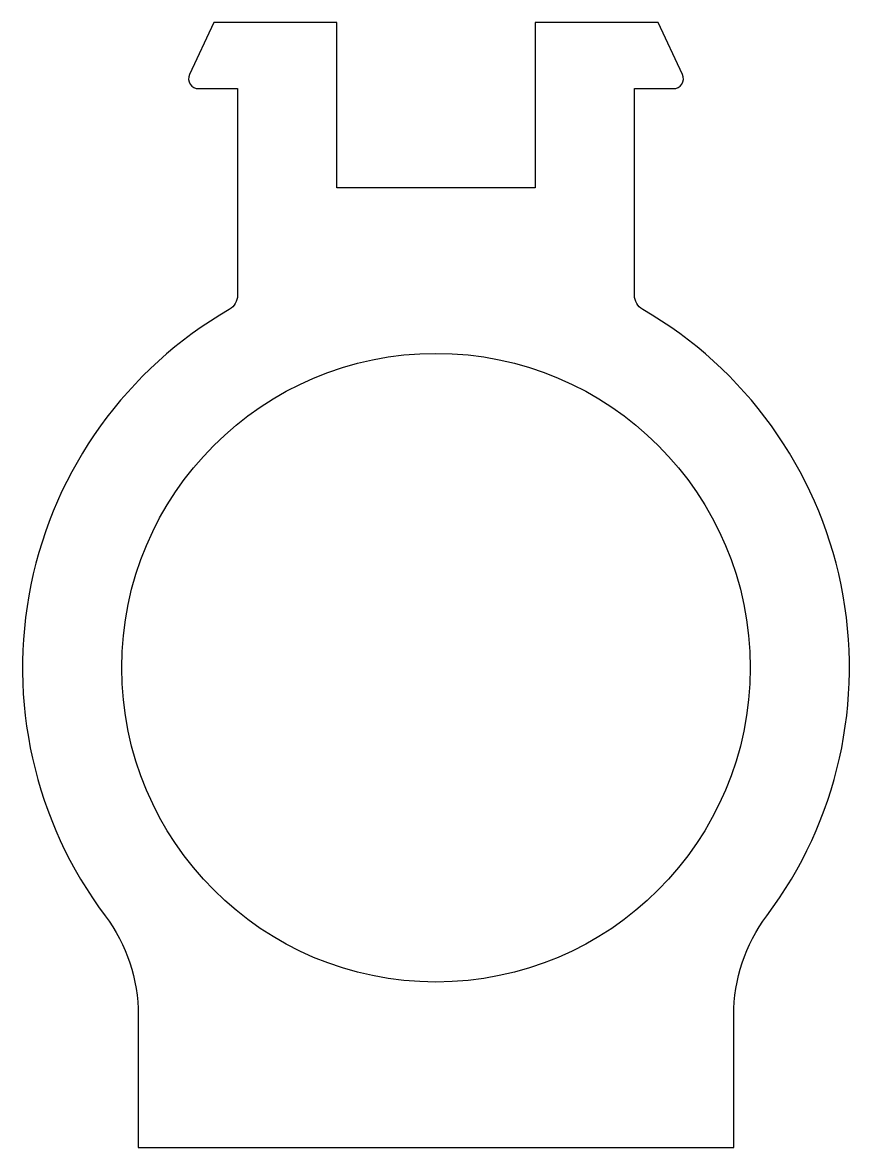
# Model space of a CAD drawing. Extents: x 247.7 to 272.7, y 224.9 to 258.9.
import ezdxf

# ---------------------------------------------------------------- set-up
doc = ezdxf.new("R2010")
doc.units = 0
doc.layers.add('ANA', color=220, linetype='CONTINUOUS')

msp = doc.modelspace()

# ---------------------------------------------------------------- linework, layer by layer
at = {"layer": 'ANA'}
msp.add_lwpolyline([(267.646, 257.317), (266.913, 258.891), (266.763, 258.891), (263.195, 258.891), (263.195, 253.891), (257.195, 253.891), (257.195, 258.891), (253.628, 258.891), (253.478, 258.891), (252.744, 257.317, 0.548619), (253.016, 256.891), (254.045, 256.891), (254.195, 256.891), (254.195, 250.649, -0.267949), (253.945, 250.216, 0.449784), (250.195, 231.891, -0.162278), (251.195, 228.891), (251.195, 224.891), (269.195, 224.891), (269.195, 228.891, -0.162278), (270.195, 231.891, 0.449784), (266.445, 250.216, -0.267949), (266.195, 250.649), (266.195, 256.891), (266.345, 256.891), (267.374, 256.891, 0.548619)], format="xyb", close=True, dxfattribs=at)
msp.add_circle((260.195, 239.391), 9.5, dxfattribs=at)

doc.saveas('drawing.dxf')
